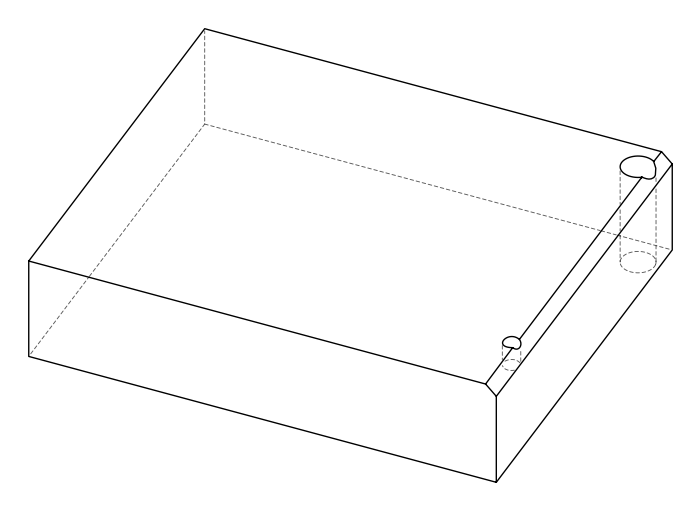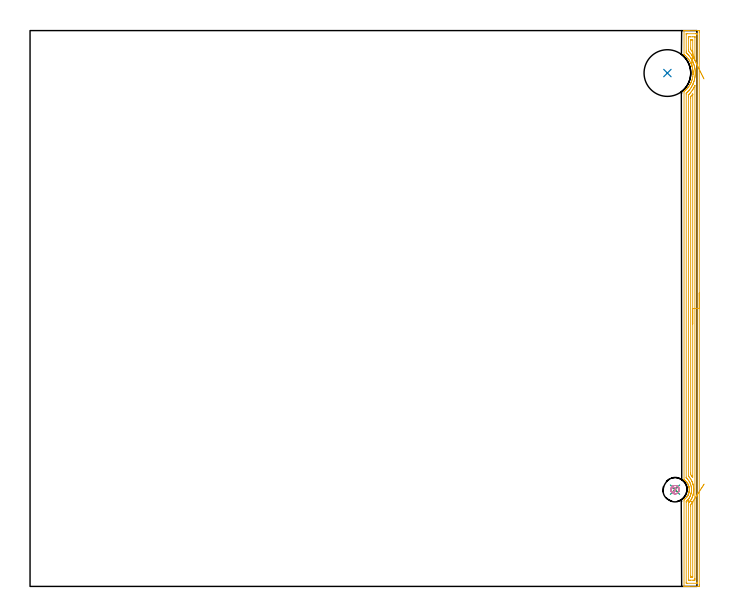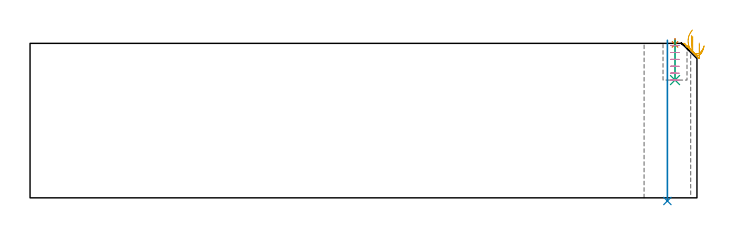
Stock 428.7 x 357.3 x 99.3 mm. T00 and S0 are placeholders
(PLAN: 5 operations, 4 tool changes, 12.8 min)
(1 SPOT_DRILL | STEP1POCKET | NXT0321_9005460120000 | 0.03 min | 3 mm3)
(2 INDEXABLE_INSERT_DRILL_THROUGH_HOLE_FROM_SOLID | STEP1HOLE | NXT0302_031 | 0.41 min | 70131 mm3)
(3 DRILL_BLIND_HOLE_INTO_CENTER | STEP1POCKET | NXT0301_128 | 0.1 min | 2536 mm3)
(4 MILL_ROUGH_BLIND_HOLE_CONTOUR | STEP1POCKET | NXT0201_013 | Spiral | 0.65 min | 1858 mm3)
(5 AREA_MILL | FG_CHAMFER_SURFACE | UGT0205_001 | 11.61 min | 16891 mm3)
(TOOL NXT0321_9005460120000 | NC Spot Drill, 142deg, 12mm, Carbide, Uncoated | D12 PA142 FL30 Z2)
(TOOL NXT0302_031 | Index. Insert Drill 30mm [880-D3000L32-05] | D30 PA176 FL150 Z2)
(TOOL NXT0301_128 | Carbide Drill 12mm [861.1-1200-036A1-GP GC34] | D12 PA150 FL37.4 Z2)
(TOOL NXT0201_013 | ENDMILL 10mm | D10 FL30 Z4)
(TOOL UGT0205_001 | Chamfer Mill 20 x 3 x 45 deg. | D20 FL50 Z2)
(OP 1 SPOT_DRILL)
G17 G21 G94 G90
T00 M6
G54
G17 G0 G90 X414.6 Y62.2 S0 M3
G43 Z109.3 H0
G94 G81 G98 Z98.637 F250. R102.3
G80
M5
M2
(OP 2 INDEXABLE_INSERT_DRILL_THROUGH_HOLE_FROM_SOLID)
G17 G21 G94 G90
T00 M6
G54
G17 G0 G90 X409.7 Y330. S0 M3
G43 Z109.3 H1
G94 G81 G98 Z-2.024 F250. R101.3
G80
M5
M2
(OP 3 DRILL_BLIND_HOLE_INTO_CENTER)
G17 G21 G94 G90
T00 M6
G54
G17 G0 G90 X414.6 Y62.2 S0 M3
G43 Z109.3 H1
G94 G81 G98 Z75.7 F250. R101.3
G80
M5
M2
(OP 4 MILL_ROUGH_BLIND_HOLE_CONTOUR)
G17 G21 G94 G90
T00 M6
G54
G17 G0 G90 X414.6 Y62.2 S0 M3
G43 Z109.3 H0
Z97.867
G94 G3 X415.052 Y62.713 R0.456 F250.
X414.431 Y63.539 R1.042
X412.555 Y63.274 R1.82
X411.985 Y61.529 R1.709
X415.271 Y59.585 R2.7
X411.985 Y61.529 R-2.7
X413.628 Y60.557 R1.35
X414.6 Y62.2 R1.35
G0 Z93.433
G3 X415.052 Y62.713 R0.456
X414.431 Y63.539 R1.042
X412.555 Y63.274 R1.82
X411.985 Y61.529 R1.709
X415.271 Y59.585 R2.7
X411.985 Y61.529 R-2.7
X413.628 Y60.557 R1.35
X414.6 Y62.2 R1.35
G0 Z89.
G3 X415.052 Y62.713 R0.456
X414.431 Y63.539 R1.042
X412.555 Y63.274 R1.82
X411.985 Y61.529 R1.709
X415.271 Y59.585 R2.7
X411.985 Y61.529 R-2.7
X413.628 Y60.557 R1.35
X414.6 Y62.2 R1.35
G0 Z84.567
G3 X415.052 Y62.713 R0.456
X414.431 Y63.539 R1.042
X412.555 Y63.274 R1.82
X411.985 Y61.529 R1.709
X415.271 Y59.585 R2.7
X411.985 Y61.529 R-2.7
X413.628 Y60.557 R1.35
X414.6 Y62.2 R1.35
G0 Z80.133
G3 X415.052 Y62.713 R0.456
X414.431 Y63.539 R1.042
X412.555 Y63.274 R1.82
X411.985 Y61.529 R1.709
X415.271 Y59.585 R2.7
X411.985 Y61.529 R-2.7
X413.628 Y60.557 R1.35
X414.6 Y62.2 R1.35
G0 Z75.7
G3 X415.052 Y62.713 R0.456
X414.431 Y63.539 R1.042
X412.555 Y63.274 R1.82
X411.985 Y61.529 R1.709
X415.271 Y59.585 R2.7
X411.985 Y61.529 R-2.7
X413.628 Y60.557 R1.35
X414.6 Y62.2 R1.35
G0 Z109.3
M5
M2
(OP 5 AREA_MILL)
G17 G21 G94 G90
T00 M6
G54
G17 G0 G90 X430.2 Y188.65 S1061 M3
G43 Z109.3 H0
Z99.5
G94 G1 Y188.612 Z98.628 F250.
Y188.498 Z97.764
Y188.309 Z96.912
Y188.047 Z96.08
Y187.713 Z95.274
Y187.31 Z94.5
Y186.842 Z93.764
Y186.31 Z93.072
Y185.721 Z92.429
Y185.078 Z91.84
Y184.386 Z91.308
Y183.65 Z90.84
Y182.876 Z90.437
Y182.07 Z90.103
Y181.238 Z89.841
Y180.386 Z89.652
Y179.522 Z89.538
Y178.65 Z89.5
Y1.011
X430.199 Y0.605 Z89.501
X430.195 Y0.124 Z89.503
X430.192 Y0.009 Z89.506
X429.718 Y0. Z89.979
X423.533 Z96.161
X422.964 Z96.732
X422.649 Z97.047
X422.081 Z97.615
X421.766 Z97.929
X421.135 Z98.564
X420.744 Z98.955
X420.414 Z99.276
X420.403 Y0.008 Z99.288
X420.4 Y0.159 Z99.3
Y55.045
X420.405 Y55.816 Z99.291
X420.74 Y56.061 Z98.96
X420.873 Y56.161 Z98.826
X420.96 Y56.235 Z98.739
X421.165 Y56.408 Z98.535
X421.5 Y56.724 Z98.199
X421.822 Y57.055 Z97.875
X422.042 Y57.312 Z97.655
X422.129 Y57.425 Z97.567
X422.207 Y57.527 Z97.488
X422.284 Y57.625 Z97.414
X422.354 Y57.722 Z97.346
X422.514 Y57.949 Z97.186
X422.649 Y58.167 Z97.051
X422.724 Y58.289 Z96.975
X422.908 Y58.615 Z96.789
X422.92 Y58.636 Z96.777
X423.007 Y58.808 Z96.692
X423.025 Y58.843 Z96.674
X423.217 Y59.288 Z96.481
X423.386 Y59.737 Z96.312
X423.451 Y59.954 Z96.245
X423.5 Y60.11 Z96.199
X423.522 Y60.183 Z96.177
X423.533 Y60.23 Z96.165
X423.572 Y60.4 Z96.122
X423.629 Y60.632 Z96.066
X423.643 Y60.712 Z96.052
X423.667 Y60.846 Z96.028
X423.709 Y61.078 Z95.988
X423.717 Y61.144 Z95.981
X423.733 Y61.292 Z95.961
X423.761 Y61.526 Z95.935
X423.77 Y61.691 Z95.924
X423.78 Y61.901 Z95.908
X423.785 Y61.973 Z95.905
Y62.194 Z95.903
X423.784 Y62.258 Z95.9
Y62.323
X423.786 Y62.42 Z95.904
X423.782 Y62.483 Z95.909
X423.779 Y62.565 Z95.916
X423.762 Y62.867 Z95.935
X423.736 Y63.077 Z95.958
X423.724 Y63.197 Z95.973
X423.71 Y63.314 Z95.986
X423.671 Y63.523 Z96.022
X423.643 Y63.684 Z96.051
X423.63 Y63.762 Z96.064
X423.579 Y63.97 Z96.113
X423.562 Y64.052 Z96.135
X423.533 Y64.178 Z96.167
X423.526 Y64.208 Z96.174
X423.46 Y64.416 Z96.236
X423.387 Y64.657 Z96.311
X423.22 Y65.112 Z96.479
X423.134 Y65.308 Z96.563
X423.079 Y65.436 Z96.619
X422.921 Y65.764 Z96.777
X422.842 Y65.908 Z96.857
X422.794 Y65.996 Z96.906
X422.665 Y66.201 Z97.034
X422.509 Y66.448 Z97.19
X422.203 Y66.89 Z97.497
X422.043 Y67.089 Z97.656
X421.92 Y67.227 Z97.778
X421.727 Y67.443 Z97.971
X421.398 Y67.784 Z98.3
X421.324 Y67.851 Z98.375
X421.165 Y67.993 Z98.534
X420.882 Y68.222 Z98.818
X420.763 Y68.317 Z98.935
X420.608 Y68.432 Z99.089
X420.428 Y68.572 Z99.269
X420.405 Y68.593 Z99.29
X420.4 Y68.878 Z99.3
Y317.873
X420.398 Y318.126 Z99.297
X420.402 Y318.149 Z99.293
X420.404 Y318.156 Z99.291
X420.427 Y318.177 Z99.269
X420.778 Y318.464 Z98.921
X421.165 Y318.794 Z98.535
X421.415 Y319.02 Z98.285
X421.607 Y319.211 Z98.091
X421.766 Y319.369 Z97.931
X422.043 Y319.642 Z97.656
X422.297 Y319.915 Z97.403
X422.921 Y320.647 Z96.777
X423.049 Y320.809 Z96.648
X423.377 Y321.252 Z96.322
X423.693 Y321.703 Z96.006
X423.8 Y321.866 Z95.899
X424.233 Y322.597 Z95.465
X424.332 Y322.781 Z95.365
X424.491 Y323.079 Z95.204
X424.637 Y323.347 Z95.062
X424.678 Y323.423 Z95.021
X424.689 Y323.446 Z95.011
X424.71 Y323.491 Z94.988
X424.792 Y323.674 Z94.904
X424.912 Y323.936 Z94.786
X425.1 Y324.385 Z94.599
X425.429 Y325.279 Z94.267
X425.556 Y325.66 Z94.142
X425.694 Y326.173 Z94.004
X425.899 Y327.067 Z93.8
X425.916 Y327.172 Z93.781
X425.926 Y327.244 Z93.767
X426.051 Y327.961 Z93.648
X426.146 Y328.855 Z93.548
X426.157 Y329.028 Z93.534
X426.178 Y329.302 Z93.52
X426.191 Y329.749 Z93.503
X426.19 Y329.977 Z93.5
X426.192 Y330.196 Z93.502
X426.177 Y330.643 Z93.519
X426.169 Y330.73 Z93.523
X426.162 Y330.813 Z93.526
X426.136 Y331.196 Z93.56
X426.11 Y331.538 Z93.585
X426.087 Y331.706 Z93.607
X425.991 Y332.432 Z93.708
X425.815 Y333.326 Z93.881
X425.772 Y333.491 Z93.922
X425.644 Y334.01 Z94.056
X425.591 Y334.22 Z94.108
X425.556 Y334.341 Z94.143
X425.43 Y334.729 Z94.268
X425.394 Y334.829 Z94.303
X425.293 Y335.114 Z94.406
X425.047 Y335.722 Z94.649
X424.933 Y336.008 Z94.766
X424.895 Y336.093 Z94.805
X424.678 Y336.577 Z95.021
X424.598 Y336.74 Z95.102
X424.514 Y336.902 Z95.186
X424.008 Y337.796 Z95.69
X423.798 Y338.135 Z95.898
X423.612 Y338.414 Z96.085
X423.533 Y338.528 Z96.163
X423.42 Y338.69 Z96.277
X422.921 Y339.353 Z96.777
X422.733 Y339.584 Z96.965
X422.043 Y340.36 Z97.657
X421.929 Y340.478 Z97.771
X421.164 Y341.205 Z98.534
X421.142 Y341.225 Z98.557
X420.977 Y341.372 Z98.722
X420.942 Y341.401 Z98.756
X420.882 Y341.45 Z98.814
X420.794 Y341.523 Z98.904
X420.537 Y341.734 Z99.16
X420.412 Y341.841 Z99.281
X420.404 Y341.853 Z99.289
X420.4 Y341.969 Z99.3
Y357.141
X420.403 Y357.292 Z99.288
X420.414 Y357.3 Z99.276
X420.744 Z98.955
X421.135 Z98.564
X421.766 Z97.929
X422.964 Z96.732
X423.533 Z96.161
X429.434 Z90.263
X429.718 Y357.297 Z89.979
X430.191 Y357.291 Z89.506
X430.195 Y357.176 Z89.503
X430.199 Y356.695 Z89.501
X430.2 Y356.208 Z89.5
Y178.65
X428.786 Z90.914
Y2.39
X428.784 Y2.18 Z90.916
X428.782 Y2.075 Z90.918
X428.779 Y2.025 Z90.921
X428.772 Y2.01 Z90.928
X428.724 Y2.008 Z90.976
X428.336 Y2.001 Z91.364
X422.649 Y2. Z97.051
X422.151 Y2.001 Z97.549
X421.928 Y2.006 Z97.772
X421.826 Y2.01 Z97.874
X421.816 Y2.34 Z97.884
X421.815 Y2.39 Z97.885
Y54.153
X421.82 Y54.574 Z97.88
X421.822 Y54.621 Z97.878
X421.853 Y54.652 Z97.847
X421.913 Y54.711 Z97.787
X422.008 Y54.801 Z97.692
X422.264 Y55.045 Z97.436
X422.456 Y55.24 Z97.244
X422.649 Y55.444 Z97.051
X422.878 Y55.706 Z96.822
X423.067 Y55.938 Z96.633
X423.269 Y56.203 Z96.431
X423.533 Y56.575 Z96.167
X423.634 Y56.728 Z96.066
X423.696 Y56.83 Z96.004
X423.962 Y57.289 Z95.738
X424.19 Y57.722 Z95.51
X424.235 Y57.814 Z95.465
X424.264 Y57.877 Z95.436
X424.416 Y58.234 Z95.284
X424.522 Y58.508 Z95.178
X424.561 Y58.615 Z95.139
X424.747 Y59.173 Z94.953
X424.846 Y59.507 Z94.854
X424.898 Y59.711 Z94.802
X424.936 Y59.875 Z94.764
X425.044 Y60.4 Z94.656
X425.066 Y60.518 Z94.634
X425.081 Y60.621 Z94.619
X425.16 Y61.292 Z94.54
X425.171 Y61.423 Z94.529
X425.191 Y61.79 Z94.509
X425.201 Y62.185 Z94.499
X425.2 Y62.285 Z94.5
X425.166 Y63.077 Z94.534
X425.161 Y63.147 Z94.539
X425.153 Y63.225 Z94.547
X425.102 Y63.618 Z94.598
X425.046 Y63.97 Z94.654
X424.991 Y64.282 Z94.709
X424.855 Y64.862 Z94.845
X424.661 Y65.507 Z95.039
X424.572 Y65.755 Z95.128
X424.416 Y66.164 Z95.284
X424.244 Y66.56 Z95.456
X424.204 Y66.647 Z95.496
X423.983 Y67.085 Z95.717
X423.707 Y67.539 Z95.993
X423.533 Y67.815 Z96.167
X423.095 Y68.432 Z96.605
X422.649 Y68.95 Z97.051
X422.293 Y69.324 Z97.407
X421.898 Y69.704 Z97.802
X421.821 Y69.778 Z97.879
X421.819 Y69.8 Z97.881
X421.816 Y69.851 Z97.884
X421.815 Y69.957 Z97.885
X421.814 Y70.168 Z97.886
X421.815 Y316.534 Z97.885
X421.82 Y316.955 Z97.88
X421.821 Y317.003 Z97.879
X421.851 Y317.034 Z97.849
X421.911 Y317.093 Z97.789
X422.006 Y317.183 Z97.694
X422.266 Y317.427 Z97.434
X422.461 Y317.617 Z97.239
X422.649 Y317.805 Z97.051
X422.901 Y318.064 Z96.799
X423.143 Y318.319 Z96.557
X423.326 Y318.528 Z96.374
X423.533 Y318.767 Z96.167
X423.734 Y319.008 Z95.966
X423.9 Y319.211 Z95.8
X424.125 Y319.506 Z95.575
X424.416 Y319.898 Z95.284
X424.502 Y320.018 Z95.198
X424.561 Y320.104 Z95.139
X424.857 Y320.551 Z94.843
X425.13 Y320.996 Z94.57
X425.169 Y321.062 Z94.531
X425.194 Y321.104 Z94.506
X425.3 Y321.289 Z94.4
X425.512 Y321.675 Z94.188
X425.626 Y321.889 Z94.074
X425.819 Y322.257 Z93.881
X426.068 Y322.781 Z93.632
X426.084 Y322.815 Z93.616
X426.095 Y322.841 Z93.605
X426.184 Y323.05 Z93.516
X426.361 Y323.495 Z93.339
X426.43 Y323.674 Z93.27
X426.601 Y324.145 Z93.099
X426.75 Y324.566 Z92.95
X426.794 Y324.704 Z92.906
X427.007 Y325.428 Z92.693
X427.016 Y325.459 Z92.684
X427.067 Y325.676 Z92.633
X427.19 Y326.227 Z92.51
X427.216 Y326.351 Z92.484
X427.332 Y326.977 Z92.368
X427.377 Y327.244 Z92.323
X427.452 Y327.748 Z92.248
X427.495 Y328.136 Z92.205
X427.54 Y328.551 Z92.16
X427.575 Y329.028 Z92.125
X427.591 Y329.392 Z92.109
X427.602 Y329.921 Z92.098
X427.601 Y330.274 Z92.099
X427.581 Y330.813 Z92.119
X427.554 Y331.214 Z92.146
X427.515 Y331.706 Z92.185
X427.456 Y332.205 Z92.244
X427.403 Y332.598 Z92.297
X427.36 Y332.891 Z92.34
X427.293 Y333.263 Z92.407
X427.246 Y333.491 Z92.454
X427.067 Y334.319 Z92.633
X427.053 Y334.376 Z92.647
X427.046 Y334.405 Z92.654
X426.914 Y334.9 Z92.786
X426.802 Y335.276 Z92.898
X426.646 Y335.742 Z93.054
X426.489 Y336.168 Z93.211
X426.184 Y336.942 Z93.516
X426.134 Y337.061 Z93.566
X426.095 Y337.15 Z93.605
X425.714 Y337.953 Z93.986
X425.3 Y338.713 Z94.4
X425.253 Y338.798 Z94.447
X425.242 Y338.816 Z94.458
X425.225 Y338.845 Z94.475
X424.917 Y339.351 Z94.783
X424.665 Y339.738 Z95.035
X424.416 Y340.098 Z95.284
X424.019 Y340.63 Z95.682
X423.806 Y340.903 Z95.894
X423.533 Y341.229 Z96.167
X423.277 Y341.523 Z96.423
X422.978 Y341.851 Z96.722
X422.649 Y342.192 Z97.051
X422.424 Y342.415 Z97.276
X422.086 Y342.739 Z97.614
X421.891 Y342.928 Z97.809
X421.821 Y342.997 Z97.879
X421.819 Y343.097 Z97.881
X421.817 Y343.308 Z97.883
X421.814 Y344.151 Z97.886
Y354.91
X421.816 Y355.12 Z97.884
X421.818 Y355.225 Z97.882
X421.821 Y355.275 Z97.879
X421.829 Y355.29 Z97.871
X421.877 Y355.292 Z97.823
X422.264 Y355.299 Z97.436
X427.951 Y355.3 Z91.749
X428.449 Y355.299 Z91.251
X428.672 Y355.294 Z91.028
X428.774 Y355.29 Z90.926
X428.784 Y354.96 Z90.916
X428.785 Y354.91 Z90.915
X428.786 Y178.65 Z90.914
X427.372 Z92.328
X427.371 Y5.068 Z92.329
Y4.761
X427.366 Y4.175 Z92.334
X427.365 Y4.031 Z92.335
X427.232 Y4.009 Z92.468
X427.067 Y4.005 Z92.633
X426.357 Y4. Z93.343
X426.184 Z93.516
X424.59 Z95.11
X423.706 Z95.994
X423.533 Y4.002 Z96.167
X423.359 Y4.006 Z96.341
X423.246 Y4.01 Z96.454
X423.235 Y4.02 Z96.465
X423.232 Y4.037 Z96.468
X423.23 Y4.073 Z96.47
X423.229 Y4.175 Z96.471
X423.228 Y4.483 Z96.472
X423.229 Y52.368 Z96.471
X423.23 Y52.673 Z96.47
X423.236 Y53.26 Z96.464
X423.24 Y53.555 Z96.46
X423.533 Y53.876 Z96.167
X423.662 Y54.022 Z96.038
X423.773 Y54.153 Z95.927
X424.06 Y54.513 Z95.64
X424.416 Y54.985 Z95.284
X424.441 Y55.02 Z95.259
X424.459 Y55.045 Z95.241
X424.786 Y55.564 Z94.914
X425.008 Y55.938 Z94.692
X425.113 Y56.127 Z94.587
X425.3 Y56.479 Z94.4
X425.414 Y56.715 Z94.286
X425.465 Y56.83 Z94.235
X425.678 Y57.34 Z94.022
X425.825 Y57.722 Z93.875
X425.916 Y57.993 Z93.784
X426.121 Y58.615 Z93.579
X426.135 Y58.664 Z93.565
X426.184 Y58.835 Z93.516
X426.308 Y59.381 Z93.392
X426.334 Y59.507 Z93.366
X426.451 Y60.13 Z93.249
X426.488 Y60.4 Z93.212
X426.55 Y60.922 Z93.15
X426.58 Y61.292 Z93.12
X426.606 Y61.758 Z93.094
X426.613 Y62.185 Z93.087
X426.599 Y62.658 Z93.101
X426.58 Y63.077 Z93.12
X426.536 Y63.614 Z93.164
X426.495 Y63.97 Z93.205
X426.383 Y64.661 Z93.317
X426.344 Y64.862 Z93.356
X426.184 Y65.565 Z93.516
X426.13 Y65.755 Z93.57
X426.107 Y65.832 Z93.593
X425.956 Y66.308 Z93.744
X425.836 Y66.647 Z93.864
X425.621 Y67.215 Z94.079
X425.476 Y67.539 Z94.224
X425.3 Y67.909 Z94.4
X425.024 Y68.432 Z94.676
X424.601 Y69.138 Z95.099
X424.473 Y69.324 Z95.227
X424.416 Y69.405 Z95.284
X424.077 Y69.871 Z95.623
X423.79 Y70.217 Z95.91
X423.533 Y70.512 Z96.167
X423.253 Y70.829 Z96.447
X423.239 Y70.847 Z96.461
X423.235 Y70.872 Z96.465
X423.231 Y70.925 Z96.469
X423.229 Y71.007 Z96.471
Y71.109
Y314.749
X423.23 Y315.055 Z96.47
X423.236 Y315.642 Z96.464
X423.243 Y315.935 Z96.457
X423.533 Y316.234 Z96.167
X423.68 Y316.386 Z96.02
X423.821 Y316.534 Z95.879
X424.103 Y316.85 Z95.597
X424.416 Y317.206 Z95.284
X424.518 Y317.324 Z95.182
X424.603 Y317.427 Z95.097
X424.914 Y317.816 Z94.786
X425.299 Y318.319 Z94.401
X425.661 Y318.847 Z94.039
X425.907 Y319.211 Z93.793
X426.014 Y319.382 Z93.686
X426.184 Y319.662 Z93.516
X426.346 Y319.94 Z93.354
X426.439 Y320.104 Z93.261
X426.663 Y320.513 Z93.037
X426.923 Y320.996 Z92.777
X426.972 Y321.093 Z92.728
X427.067 Y321.289 Z92.633
X427.256 Y321.698 Z92.444
X427.345 Y321.889 Z92.355
X427.354 Y321.902 Z92.346
X427.365 Y321.912 Z92.335
X427.371 Y321.582 Z92.329
X427.372 Y178.65 Z92.328
X425.957 Z93.743
Y71.109
X425.956 Y70.447 Z93.744
X425.954 Y70.217 Z93.746
X425.95 Y70.025 Z93.75
X425.818 Y70.217 Z93.882
X425.555 Y70.607 Z94.145
X425.3 Y70.981 Z94.4
X425.208 Y71.109 Z94.492
X424.925 Y71.488 Z94.775
X424.65 Y71.835 Z95.05
X424.647 Y71.888 Z95.053
X424.645 Y72.002 Z95.055
X424.643 Y72.665 Z95.057
Y72.894
Y313.857
X424.646 Y314.517 Z95.054
X424.65 Y314.749 Z95.05
X424.661 Y314.907 Z95.039
X424.758 Y315.021 Z94.942
X424.885 Y315.168 Z94.815
X425.3 Y315.641 Z94.4
X425.703 Y316.127 Z93.997
X425.791 Y316.235 Z93.909
X425.933 Y316.411 Z93.767
X425.951 Y316.431 Z93.749
X425.953 Y316.43 Z93.747
X425.954 Y316.422 Z93.746
X425.957 Y316.36 Z93.743
Y178.65
Y177.778 Z93.781
Y176.914 Z93.895
Y176.062 Z94.083
Y175.23 Z94.346
Y174.424 Z94.68
Y173.65 Z95.082
Y172.914 Z95.551
Y172.222 Z96.082
Y171.579 Z96.672
Y170.99 Z97.315
Y170.458 Z98.007
Y169.99 Z98.743
Y169.587 Z99.516
Y169.253 Z100.322
Y168.991 Z101.154
Y168.802 Z102.006
Y168.688 Z102.871
Y168.65 Z103.743
G0 Z109.3
X425.883 Y54.397
Z107.891
G1 X425.302 Y54.479 Z107.245
X424.779 Y54.552 Z106.55
X424.319 Y54.617 Z105.812
X423.924 Y54.672 Z105.037
X423.597 Y54.718 Z104.229
X423.341 Y54.754 Z103.396
X423.158 Y54.78 Z102.543
X423.05 Y54.795 Z101.678
X423.016 Y54.799 Z100.806
X423.058 Y54.794 Z99.935
X423.175 Y54.777 Z99.07
X423.366 Y54.75 Z98.219
X423.63 Y54.713 Z97.389
X423.964 Y54.666 Z96.584
X424.367 Y54.61 Z95.812
X424.835 Y54.544 Z95.079
X425.364 Y54.47 Z94.389
X425.951 Y54.388 Z93.749
X425.952 Z93.748
X425.954 Y54.384 Z93.746
X425.956 Y54.153 Z93.744
X425.957 Y53.881 Z93.743
Y6.189
X425.955 Y6.094 Z93.745
X425.953 Y6.036 Z93.747
X425.951 Y6.012 Z93.749
X425.932 Y6.01 Z93.768
X425.722 Y6.005 Z93.978
X425.3 Y6. Z94.4
X425.261 Z94.439
X424.869 Y6.003 Z94.831
X424.673 Y6.008 Z95.027
X424.653 Y6.01 Z95.047
X424.649 Y6.021 Z95.051
X424.646 Y6.056 Z95.054
X424.644 Y6.109 Z95.056
X424.643 Y6.624 Z95.057
Y6.853
Y51.475
X424.644 Y52.138 Z95.056
X424.646 Y52.368 Z95.054
X424.65 Y52.532 Z95.05
X424.655 Y52.568 Z95.045
X424.678 Y52.601 Z95.022
X424.722 Y52.66 Z94.978
X424.849 Y52.824 Z94.851
X425.187 Y53.26 Z94.513
X425.236 Y53.325 Z94.464
X425.3 Y53.415 Z94.4
X425.597 Y53.853 Z94.103
X425.798 Y54.153 Z93.902
X425.951 Y54.388 Z93.749
X426.377 Y55.045 Z93.366
X426.821 Y55.728 Z93.052
X427.277 Y56.431 Z92.811
X427.743 Y57.149 Z92.644
X428.215 Y57.877 Z92.551
X428.69 Y58.609 Z92.535
X429.164 Y59.339 Z92.595
X429.633 Y60.062 Z92.731
X430.094 Y60.772 Z92.941
X430.543 Y61.464 Z93.224
X430.977 Y62.133 Z93.578
X431.393 Y62.774 Z94.
X431.787 Y63.381 Z94.487
X432.156 Y63.95 Z95.035
X432.498 Y64.477 Z95.641
X432.81 Y64.958 Z96.298
X433.09 Y65.388 Z97.004
X433.335 Y65.766 Z97.751
G0 Z109.3
X433.209 Y326.231
Z97.427
G1 X433.037 Y326.578 Z96.646
X432.836 Y326.986 Z95.901
X432.607 Y327.45 Z95.198
X432.352 Y327.967 Z94.544
X432.072 Y328.533 Z93.942
X431.771 Y329.144 Z93.397
X431.449 Y329.796 Z92.914
X431.11 Y330.482 Z92.496
X430.756 Y331.199 Z92.147
X430.39 Y331.94 Z91.868
X430.015 Y332.7 Z91.663
X429.633 Y333.474 Z91.532
X429.248 Y334.255 Z91.477
X428.862 Y335.037 Z91.498
X428.478 Y335.814 Z91.594
X428.1 Y336.581 Z91.767
X427.729 Y337.332 Z92.013
X427.369 Y338.06 Z92.331
X427.345 Y338.109 Z92.355
X427.144 Y338.538 Z92.556
X426.937 Y338.977 Z92.763
X426.521 Y339.738 Z93.179
X426.184 Y340.332 Z93.516
X426.004 Y340.63 Z93.696
X425.689 Y341.129 Z94.011
X425.413 Y341.523 Z94.287
X425.3 Y341.677 Z94.4
X424.733 Y342.415 Z94.967
X424.59 Y342.59 Z95.11
X424.416 Y342.793 Z95.284
X423.955 Y343.308 Z95.745
X423.533 Y343.758 Z96.167
X423.318 Y343.983 Z96.382
X423.246 Y344.058 Z96.454
X423.236 Y344.2 Z96.464
X423.23 Y344.787 Z96.47
X423.229 Y345.093 Z96.471
Y352.232
Y352.539
X423.234 Y353.125 Z96.466
X423.235 Y353.269 Z96.465
X423.368 Y353.291 Z96.332
X423.533 Y353.294 Z96.167
X424.243 Y353.3 Z95.457
X424.416 Z95.284
X426.01 Z93.69
X426.894 Z92.806
X427.067 Y353.298 Z92.633
X427.241 Y353.294 Z92.459
X427.354 Y353.29 Z92.346
X427.365 Y353.28 Z92.335
X427.368 Y353.263 Z92.332
X427.37 Y353.227 Z92.33
X427.371 Y353.125 Z92.329
Y352.817
Y338.089
X427.37 Y338.06 Z92.33
X425.947 Y343.575 Z93.753
X425.915 Y343.613 Z93.785
X425.831 Y343.716 Z93.869
X425.563 Y344.047 Z94.137
X425.437 Y344.2 Z94.263
X425.3 Y344.358 Z94.4
X424.957 Y344.746 Z94.743
X424.65 Y345.093 Z95.05
X424.644 Y345.755 Z95.056
X424.643 Y345.985 Z95.057
Y351.111
X424.645 Y351.206 Z95.055
X424.647 Y351.264 Z95.053
X424.649 Y351.288 Z95.051
X424.668 Y351.29 Z95.032
X424.878 Y351.295 Z94.822
X425.3 Y351.298 Z94.4
X425.722 Y351.295 Z93.978
X425.932 Y351.29 Z93.768
X425.951 Y351.288 Z93.749
X425.953 Y351.263 Z93.747
X425.955 Y351.206 Z93.745
X425.957 Y351.111 Z93.743
Y343.971
X425.954 Y343.716 Z93.746
X425.95 Y343.629 Z93.75
X425.947 Y343.575 Z93.753
X425.886 Y342.711 Z93.853
X425.825 Y341.858 Z94.027
X425.766 Y341.024 Z94.275
X425.709 Y340.214 Z94.595
X425.654 Y339.436 Z94.985
X425.602 Y338.694 Z95.441
X425.552 Y337.995 Z95.96
X425.506 Y337.343 Z96.539
X425.464 Y336.745 Z97.172
X425.426 Y336.203 Z97.855
X425.392 Y335.723 Z98.583
X425.363 Y335.309 Z99.35
X425.338 Y334.962 Z100.15
X425.319 Y334.686 Z100.977
X425.305 Y334.484 Z101.826
X425.295 Y334.355 Z102.689
X425.292 Y334.303 Z103.559
X425.293 Y334.326 Z104.431
G0 Z109.3
M5
M2
